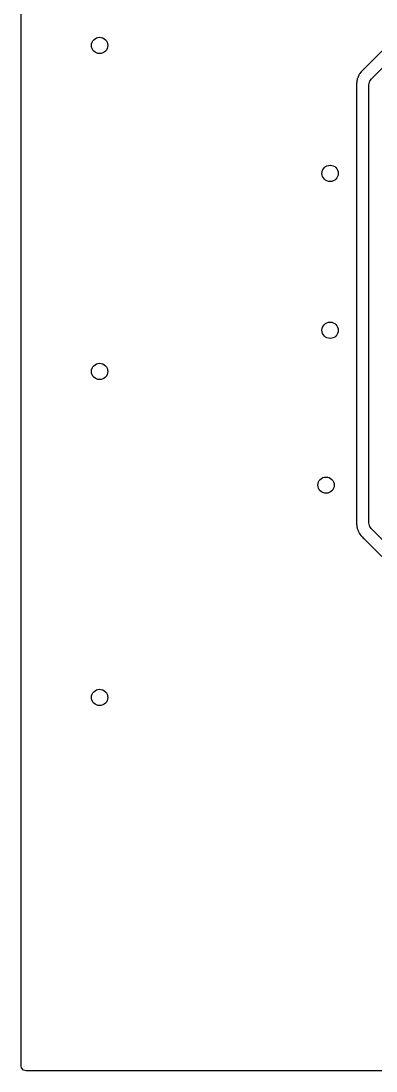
# Model space of a CAD drawing. Extents: x 3.82 to 6.18, y -5.18 to -3.22.
# Drawn here: x 3.822 to 4.164, y -5.178 to -4.164 of the extents above; entities that cross this region are included whole.
import ezdxf

# ---------------------------------------------------------------- set-up
doc = ezdxf.new("R2010")
doc.units = 0
doc.header["$MEASUREMENT"] = 0
doc.layers.add('BLACK', color=7, linetype='CONTINUOUS')

msp = doc.modelspace()

# ---------------------------------------------------------------- linework, layer by layer
at = {"layer": 'BLACK', "linetype": 'CONTINUOUS'}
for p, q in [((3.82181, -5.17323), (3.82181, -3.22677)), ((4.15979, -4.21985), (4.35827, -4.02137)), ((4.30238, -4.06053), (4.15337, -4.20954)), ((4.15302, -4.20984), (4.15275, -4.21007)), ((4.15337, -4.20954), (4.15301, -4.20983)), ((4.15301, -4.20983), (4.15302, -4.20984)), ((4.14626, -4.21995), (4.14622, -4.22009)), ((4.14632, -4.2196), (4.14626, -4.21995)), ((4.14647, -4.21928), (4.14632, -4.2196)), ((4.1471, -4.21794), (4.14647, -4.21928)), ((4.14647, -4.21928), (4.14647, -4.21928)), ((4.14725, -4.21758), (4.1471, -4.21794)), ((4.14777, -4.21619), (4.14725, -4.21758)), ((4.14789, -4.21586), (4.14777, -4.21619)), ((4.14777, -4.21619), (4.14777, -4.21619)), ((4.1481, -4.21558), (4.14789, -4.21586)), ((4.14818, -4.21545), (4.1481, -4.21558)), ((4.14848, -4.21494), (4.14818, -4.21545)), ((4.14857, -4.21481), (4.14848, -4.21494)), ((4.14872, -4.21449), (4.14857, -4.21481)), ((4.14979, -4.21327), (4.14872, -4.21449)), ((4.14993, -4.21312), (4.14979, -4.21327)), ((4.15018, -4.21281), (4.14993, -4.21312)), ((4.15031, -4.21263), (4.15018, -4.21281)), ((4.15042, -4.21249), (4.15031, -4.21263)), ((4.15031, -4.21263), (4.15031, -4.21263)), ((4.15086, -4.21205), (4.15042, -4.21249)), ((4.15107, -4.21182), (4.15086, -4.21205)), ((4.15222, -4.21053), (4.15107, -4.21182)), ((4.15245, -4.21026), (4.15222, -4.21053)), ((4.15222, -4.21053), (4.15222, -4.21053)), ((4.15275, -4.21007), (4.15245, -4.21026)), ((4.15909, -4.22097), (4.15979, -4.21985)), ((4.14564, -4.22485), (4.14549, -4.22678)), ((4.14549, -4.22678), (4.14557, -4.22712)), ((4.14557, -4.22712), (4.14559, -4.22747)), ((4.14559, -4.22747), (4.14559, -4.22747)), ((4.14559, -4.22747), (4.14565, -4.22803)), ((4.14565, -4.22449), (4.14564, -4.22485)), ((4.14573, -4.22337), (4.14565, -4.22389)), ((4.14565, -4.22389), (4.14565, -4.22449)), ((4.14565, -4.22803), (4.14565, -4.64583)), ((4.14578, -4.22298), (4.14573, -4.22337)), ((4.14591, -4.22115), (4.14578, -4.22298)), ((4.14604, -4.22082), (4.14591, -4.22115)), ((4.14607, -4.22067), (4.14604, -4.22082)), ((4.14622, -4.22009), (4.14607, -4.22067)), ((4.15748, -4.22541), (4.15778, -4.22413)), ((4.15748, -4.64859), (4.15748, -4.22541)), ((4.15778, -4.22413), (4.15792, -4.22282)), ((4.15792, -4.22282), (4.15816, -4.22244)), ((4.15816, -4.22244), (4.15827, -4.222)), ((4.15827, -4.222), (4.15909, -4.22097)), ((4.14565, -4.64583), (4.1456, -4.6463)), ((4.14559, -4.64665), (4.14551, -4.647)), ((4.14551, -4.647), (4.14553, -4.64735)), ((4.14553, -4.64735), (4.14564, -4.64908)), ((4.14562, -4.6463), (4.14559, -4.64665)), ((4.1456, -4.6463), (4.14562, -4.6463)), ((4.14564, -4.64908), (4.14565, -4.64938)), ((4.14565, -4.64938), (4.14565, -4.65001)), ((4.14565, -4.65001), (4.14567, -4.65018)), ((4.14567, -4.65018), (4.14571, -4.65041)), ((4.14571, -4.65041), (4.14575, -4.6508)), ((4.14575, -4.6508), (4.1458, -4.65161)), ((4.1458, -4.65161), (4.14586, -4.65263)), ((4.14586, -4.65263), (4.14598, -4.65296)), ((4.14598, -4.65296), (4.14601, -4.65311)), ((4.14601, -4.65311), (4.14616, -4.65369)), ((4.14616, -4.65369), (4.1462, -4.65383)), ((4.1462, -4.65383), (4.14625, -4.65418)), ((4.14625, -4.65418), (4.14701, -4.65585)), ((4.14701, -4.65585), (4.14716, -4.65622)), ((4.15777, -4.64988), (4.15748, -4.64859)), ((4.15792, -4.65118), (4.15777, -4.64988)), ((4.15816, -4.65157), (4.15792, -4.65118)), ((4.15826, -4.65201), (4.15816, -4.65157)), ((4.15908, -4.65304), (4.15826, -4.65201)), ((4.15978, -4.65415), (4.15908, -4.65304)), ((4.4313, -4.92567), (4.15978, -4.65415)), ((4.14716, -4.65622), (4.14766, -4.65761)), ((4.14766, -4.65761), (4.14766, -4.65761)), ((4.14766, -4.65761), (4.14778, -4.65794)), ((4.14778, -4.65794), (4.14799, -4.65822)), ((4.14799, -4.65822), (4.14806, -4.65836)), ((4.14806, -4.65836), (4.14836, -4.65887)), ((4.14836, -4.65887), (4.14844, -4.659)), ((4.14844, -4.659), (4.14858, -4.65932)), ((4.14858, -4.65932), (4.14881, -4.65959)), ((4.14881, -4.65959), (4.14881, -4.65959)), ((4.14881, -4.65959), (4.14978, -4.66071)), ((4.14978, -4.66071), (4.15003, -4.66102)), ((4.15003, -4.66102), (4.15034, -4.66144)), ((4.15034, -4.66144), (4.15076, -4.66186)), ((4.15076, -4.66186), (4.15101, -4.66213)), ((4.15101, -4.66213), (4.15227, -4.66359)), ((4.15227, -4.66359), (4.15256, -4.66379)), ((4.15256, -4.66379), (4.15283, -4.66402)), ((4.15283, -4.66402), (4.15283, -4.66402)), ((4.15283, -4.66402), (4.15327, -4.66437)), ((4.15327, -4.66437), (4.41802, -4.92912)), ((3.82226, -5.17529), (3.82181, -5.17323)), ((3.82409, -5.1774), (3.82226, -5.17529)), ((3.82677, -5.17819), (3.82409, -5.1774)), ((6.17323, -5.17819), (3.82677, -5.17819))]:
    msp.add_line(p, q, dxfattribs=at)
at = {"layer": 'BLACK'}
for centre in [(3.89764, -4.1874), (4.12008, -4.31102), (4.12008, -4.4626), (3.89764, -4.50236), (4.11614, -4.6122), (3.89764, -4.81732)]:
    msp.add_circle(centre, 0.00787, dxfattribs=at)

doc.saveas('drawing.dxf')
